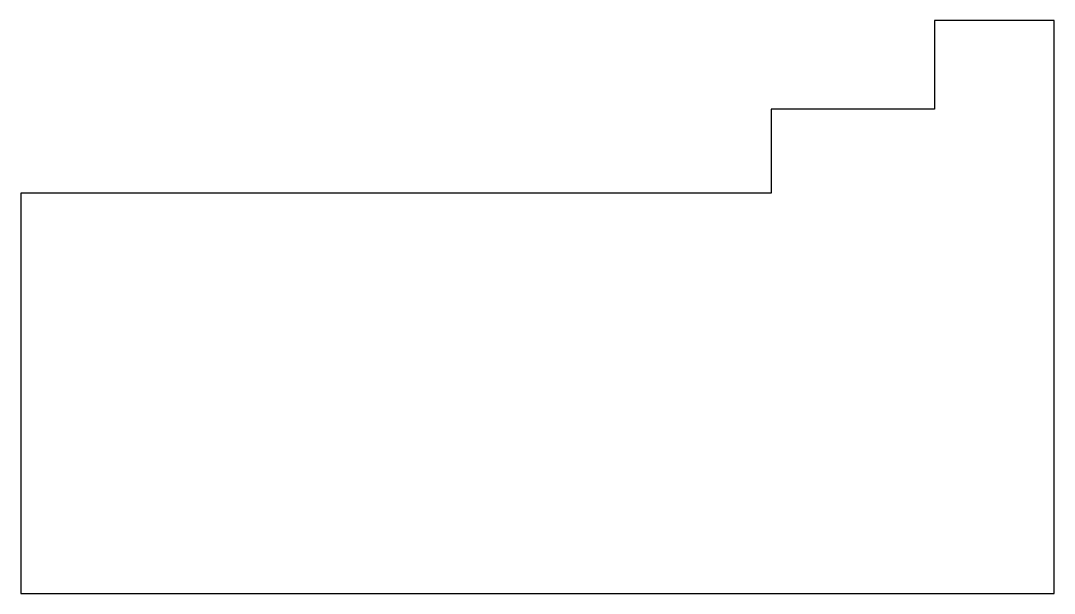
# Model space of a CAD drawing. Header units: millimetres. Extents: x 1400 to 5710, y 0 to 2390.
import ezdxf

# ---------------------------------------------------------------- set-up
doc = ezdxf.new("R2010")
doc.units = ezdxf.units.MM

msp = doc.modelspace()

# ---------------------------------------------------------------- linework, layer by layer
at = {"color": 7, "linetype": 'Continuous', "lineweight": 25}
for p, q in [((5210, 2390), (5210, 2020)), ((5710, 2390), (5210, 2390)), ((5710, 0), (5710, 2390)), ((4530, 2020), (4530, 1670)), ((5210, 2020), (4530, 2020)), ((1400, 1670), (1400, 0)), ((4530, 1670), (1400, 1670)), ((1400, 0), (5710, 0))]:
    msp.add_line(p, q, dxfattribs=at)

doc.saveas('drawing.dxf')
